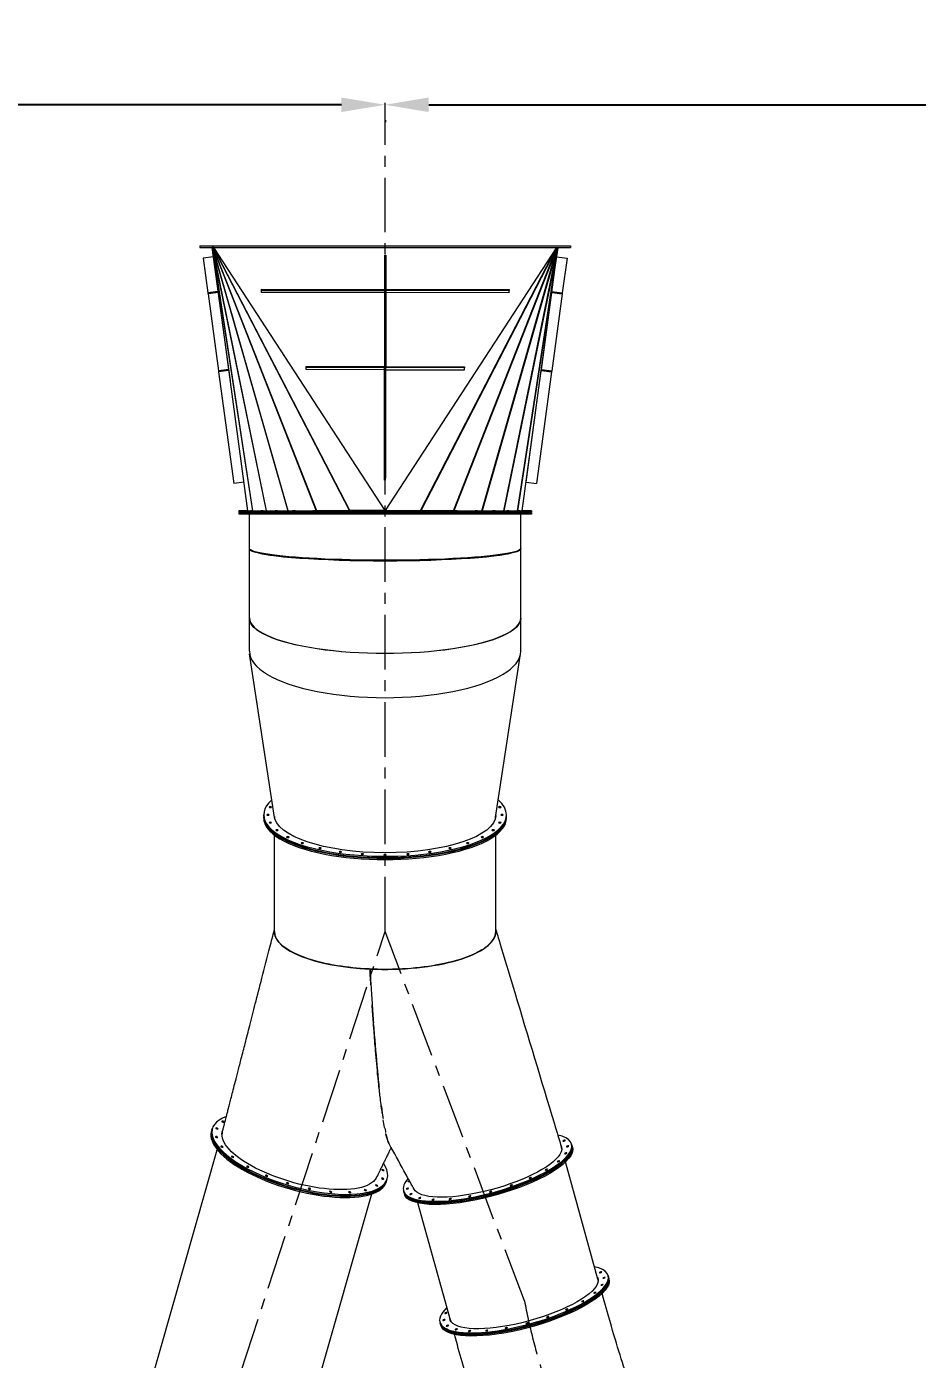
# Model space of a CAD drawing. Header units: inches. Extents: x -350577 to -266477, y -437959 to -377535.
# Drawn here: x -333946 to -328852, y -411483 to -403859 of the extents above; entities that cross this region are included whole.
import ezdxf

# ---------------------------------------------------------------- set-up
doc = ezdxf.new("R2010")
doc.units = ezdxf.units.IN
doc.header["$MEASUREMENT"] = 0
doc.linetypes.add('CENTER', pattern=[2, 1.25, -0.25, 0.25, -0.25])
doc.layers.add('CENTER       (itatec)', color=4, linetype='CENTER', lineweight=9)
doc.layers.add('ORGINAL (itatec)', color=3, linetype='Continuous', lineweight=9)
doc.styles.add('Geniso', font='geniso.shx', dxfattribs={"oblique": 15})
doc.dimstyles.new('scale 1b100', dxfattribs={"dimscale": 100, "dimtxt": 3, "dimasz": 2.5, "dimexe": 1, "dimexo": 1, "dimgap": 1, "dimtad": 1, "dimdec": 0, "dimzin": 0, "dimdsep": 46, "dimtxsty": 'Geniso', "dimcen": 0, "dimclrd": 1, "dimclre": 1, "dimclrt": 7, "dimadec": 0, "dimazin": 0, "dimtfac": 1, "dimtdec": 0, "dimtmove": 0, "dimatfit": 3, "dimfxl": 0.75, "dimtolj": 1, "dimtzin": 0, "dimarcsym": 0})

# ---------------------------------------------------------------- blocks, each defined once
blk = doc.blocks.new('*D32')
at = {"layer": 'Defpoints', "color": 0, "transparency": 16777216}
for p in [(-331896.3, -404294), (-322053.8, -404305.8), (-322053.8, -411835.7)]:
    blk.add_point(p, dxfattribs=at)
at = {"layer": 'ORGINAL (itatec)', "color": 1, "lineweight": -2, "transparency": 16777216}
for p, q in [((-322053.8, -411735.7), (-322053.8, -404205.8)), ((-331646.3, -404305.8), (-322303.8, -404305.8)), ((-331896.3, -404394), (-331896.3, -404405.8))]:
    blk.add_line(p, q, dxfattribs=at)
at = {"layer": 'ORGINAL (itatec)', "color": 1, "transparency": 16777216}
for points in [[(-331646.3, -404264.2), (-331646.3, -404347.5), (-331896.3, -404305.8)], [(-322303.8, -404264.2), (-322303.8, -404347.5), (-322053.8, -404305.8)]]:
    blk.add_solid(points, dxfattribs=at)
at = {"layer": 'ORGINAL (itatec)', "color": 7, "transparency": 16777216, "insert": (-326975, -404055.7), "char_height": 300, "attachment_point": 5, "style": 'Geniso'}
blk.add_mtext('\\A1;9842', dxfattribs=at)
blk = doc.blocks.new('*D33')
at = {"layer": 'Defpoints', "color": 0, "transparency": 16777216}
for p in [(-331896.3, -404294), (-345505.2, -404305.8), (-345505.2, -416275.9)]:
    blk.add_point(p, dxfattribs=at)
at = {"layer": 'ORGINAL (itatec)', "color": 1, "lineweight": -2, "transparency": 16777216}
for p, q in [((-345505.2, -416175.9), (-345505.2, -404205.8)), ((-332146.3, -404305.8), (-345255.2, -404305.8)), ((-331896.3, -404394), (-331896.3, -404405.8))]:
    blk.add_line(p, q, dxfattribs=at)
at = {"layer": 'ORGINAL (itatec)', "color": 1, "transparency": 16777216}
for points in [[(-345255.2, -404264.2), (-345255.2, -404347.5), (-345505.2, -404305.8)], [(-332146.3, -404264.2), (-332146.3, -404347.5), (-331896.3, -404305.8)]]:
    blk.add_solid(points, dxfattribs=at)
at = {"layer": 'ORGINAL (itatec)', "color": 7, "transparency": 16777216, "insert": (-338700.7, -404055.8), "char_height": 300, "attachment_point": 5, "style": 'Geniso'}
blk.add_mtext('\\A1;13609', dxfattribs=at)

msp = doc.modelspace()

# ---------------------------------------------------------------- linework, layer by layer
at = {"layer": 'CENTER       (itatec)', "ltscale": 250}
for points in [[(-322053.8, -413045.7), (-323898.2, -414879.7, -0.283227), (-324591.6, -415042.5), (-329801, -413301.1, -0.165199), (-330412.7, -412876.2), (-330834.8, -411971.3, -0.063159), (-331098.8, -411148.3), (-331896.3, -409035.5), (-331896.3, -404294)], [(-333501.9, -412742.7, 0.228735), (-332875.2, -412025.3), (-331896.3, -409035.5)]]:
    msp.add_lwpolyline(points, format="xyb", dxfattribs=at)
at = {"layer": 'ORGINAL (itatec)'}
for p, q in [((-332956.3, -405112.1), (-332956.3, -405122.1)), ((-332956.3, -405112.1), (-330836.3, -405112.1)), ((-332956.3, -405122.1), (-330836.3, -405122.1)), ((-332879.2, -405122.5), (-332884.2, -405123.2)), ((-332879.2, -405122.5), (-332884.2, -405123.2)), ((-332884.2, -405123.2), (-332884.2, -405123.2)), ((-332781, -405884.3), (-332884.2, -405123.2)), ((-332879.2, -405122.6), (-332884.1, -405123.5)), ((-332884.1, -405123.5), (-332653.8, -406628.2)), ((-332680.3, -406628.1), (-332884.1, -405123.5)), ((-332881.1, -405123.2), (-332883.5, -405123.8)), ((-332883.5, -405123.8), (-332575.8, -406628.3)), ((-332653.3, -406628.2), (-332883.5, -405123.8)), ((-332881, -405123.3), (-332882.5, -405123.7)), ((-332882.5, -405123.7), (-332451.6, -406628.4)), ((-332574.8, -406628.3), (-332882.5, -405123.7)), ((-332879.2, -405122.7), (-332881.1, -405123.2)), ((-332881.1, -405123.2), (-332289.4, -406628.4)), ((-332450, -406628.4), (-332881.1, -405123.2)), ((-332876.8, -405122.1), (-332879.3, -405122.3)), ((-332879.3, -405122.3), (-332100.2, -406628.3)), ((-332287.3, -406628.3), (-332879.3, -405122.3)), ((-332098.1, -406627.2), (-332876.8, -405122.1)), ((-332876.7, -405122.1), (-331897.3, -406627.2)), ((-332876.3, -405122.6), (-332876.3, -405122.1)), ((-332876.3, -405122.1), (-332876.3, -405122.1)), ((-332876.3, -405123.3), (-332876.3, -405123.2)), ((-331896.3, -406626.5), (-332876.2, -405122.1)), ((-330916.3, -405122.1), (-331896.3, -406626.5)), ((-330915.8, -405122.1), (-331895.2, -406627.2)), ((-331694.4, -406627.2), (-330915.7, -405122.1)), ((-330913.2, -405122.3), (-331692.4, -406628.3)), ((-331505.2, -406628.3), (-330913.2, -405122.3)), ((-330911.4, -405123.2), (-331503.1, -406628.4)), ((-331342.5, -406628.4), (-330911.4, -405123.2)), ((-330910, -405123.7), (-331340.9, -406628.4)), ((-331217.7, -406628.3), (-330910, -405123.7)), ((-330909, -405123.8), (-331216.7, -406628.3)), ((-331139.2, -406628.2), (-330909, -405123.8)), ((-330908.4, -405123.5), (-331138.7, -406628.2)), ((-331112.3, -406628.1), (-330908.4, -405123.5)), ((-331011.5, -405884.2), (-330908.3, -405123.2)), ((-330916.3, -405122.6), (-330916.3, -405122.1)), ((-330916.3, -405123.3), (-330916.3, -405123.2)), ((-330915.7, -405122.1), (-330913.2, -405122.3)), ((-330913.4, -405122.7), (-330911.4, -405123.2)), ((-330913.3, -405122.5), (-330908.3, -405123.2)), ((-330913.3, -405122.5), (-330908.3, -405123.2)), ((-330913.3, -405122.6), (-330908.4, -405123.5)), ((-330911.5, -405123.3), (-330910, -405123.7)), ((-330911.4, -405123.2), (-330909, -405123.8)), ((-330908.3, -405123.2), (-330908.3, -405123.2)), ((-330836.3, -405112.1), (-330836.3, -405122.1)), ((-332877.1, -405175.6), (-332936.5, -405183.7)), ((-332936.5, -405183.7), (-332909.7, -405381.7)), ((-331899, -406441), (-331897.5, -405166.3)), ((-331897.5, -405166.3), (-331891.5, -405166.3)), ((-331891.5, -405166.3), (-331893, -406441)), ((-331891.7, -405362.4), (-331891.5, -405178)), ((-331891.5, -405178), (-331891.5, -405166.3)), ((-330942.1, -405373.6), (-330915.3, -405175.6)), ((-330915.3, -405175.6), (-330855.8, -405183.7)), ((-330855.8, -405183.7), (-330882.6, -405381.7)), ((-332603.7, -405367.4), (-332603.7, -405361.5)), ((-332603.7, -405361.5), (-331897.7, -405362.4)), ((-331897.7, -405362.4), (-331897.7, -405368.3)), ((-331891.7, -405368.3), (-331891.7, -405362.4)), ((-331891.7, -405362.4), (-331185.7, -405363.2)), ((-331185.7, -405363.2), (-331185.7, -405369.1)), ((-331185.7, -405375), (-331185.7, -405363.2)), ((-332850.2, -405373.6), (-332909.7, -405381.7)), ((-332909.7, -405381.7), (-332908.9, -405387.6)), ((-332849.4, -405379.6), (-332908.9, -405387.6)), ((-332849.4, -405379.8), (-332908.9, -405387.8)), ((-332908.9, -405387.6), (-332908.9, -405387.8)), ((-332908.9, -405387.8), (-332849.2, -405827.7)), ((-332603.7, -405379.2), (-332603.7, -405367.4)), ((-331897.7, -405368.3), (-332603.7, -405367.4)), ((-331897.8, -405380), (-332603.7, -405379.2)), ((-331892.3, -405803.6), (-331891.7, -405380)), ((-331891.7, -405380), (-331891.7, -405368.3)), ((-331185.7, -405369.1), (-331891.7, -405368.3)), ((-331185.7, -405380.8), (-331891.7, -405380)), ((-331185.7, -405380.8), (-331185.7, -405369.1)), ((-331185.7, -405380.8), (-331185.7, -405375)), ((-331002.6, -405819.6), (-330942.9, -405379.8)), ((-330883.5, -405387.8), (-330943.1, -405827.7)), ((-330942.1, -405373.6), (-330942.9, -405379.6)), ((-330942.9, -405379.6), (-330883.5, -405387.6)), ((-330942.9, -405379.6), (-330942.9, -405379.8)), ((-330942.9, -405379.8), (-330883.5, -405387.8)), ((-330942.1, -405373.6), (-330882.6, -405381.7)), ((-330882.6, -405381.7), (-330883.5, -405387.6)), ((-330883.5, -405387.6), (-330883.5, -405387.8)), ((-332789.8, -405819.6), (-332849.2, -405827.7)), ((-332348.3, -405803.1), (-331898.3, -405803.6)), ((-332348.3, -405809), (-332348.3, -405803.1)), ((-331898.3, -405809.5), (-332348.3, -405809)), ((-332348.3, -405820.8), (-332348.3, -405809)), ((-331898.3, -405821.3), (-332348.3, -405820.8)), ((-331898.3, -405803.6), (-331898.3, -405809.5)), ((-331893, -406452.8), (-331892.3, -405821.3)), ((-331892.3, -405809.5), (-331892.3, -405803.6)), ((-331892.3, -405803.6), (-331442.3, -405804.1)), ((-331442.3, -405810), (-331892.3, -405809.5)), ((-331892.3, -405821.3), (-331892.3, -405809.5)), ((-331892.3, -405821.3), (-331442.3, -405821.8)), ((-331442.3, -405815.9), (-331442.3, -405804.1)), ((-331442.3, -405804.1), (-331442.3, -405810)), ((-331442.3, -405821.8), (-331442.3, -405810)), ((-331442.3, -405821.8), (-331442.3, -405815.9)), ((-331003.4, -405825.6), (-331002.6, -405819.6)), ((-331002.6, -405819.6), (-330943.1, -405827.7)), ((-332849.2, -405827.7), (-332848.4, -405833.6)), ((-332789, -405825.6), (-332848.4, -405833.6)), ((-332789, -405825.7), (-332848.4, -405833.7)), ((-332848.4, -405833.6), (-332848.4, -405833.7)), ((-332848.4, -405833.7), (-332761.9, -406471.9)), ((-331089.9, -406463.8), (-331003.4, -405825.7)), ((-330943.9, -405833.7), (-331030.4, -406471.9)), ((-331003.4, -405825.6), (-330943.9, -405833.6)), ((-331003.4, -405825.7), (-331003.4, -405825.6)), ((-331003.4, -405825.7), (-330943.9, -405833.7)), ((-330943.1, -405827.7), (-330943.9, -405833.6)), ((-330943.9, -405833.6), (-330943.9, -405833.7)), ((-332702.5, -406463.9), (-332761.9, -406471.9)), ((-332702.5, -406463.9), (-332761.9, -406471.9)), ((-332761.9, -406471.9), (-332761.9, -406471.9)), ((-331893, -406441), (-331899, -406441)), ((-331899, -406452.8), (-331899, -406441)), ((-331899, -406452.8), (-331893, -406452.8)), ((-331893, -406452.8), (-331893, -406441)), ((-331089.9, -406463.8), (-331030.4, -406471.9)), ((-331089.9, -406463.8), (-331089.9, -406463.8)), ((-331089.9, -406463.8), (-331030.4, -406471.9)), ((-331030.4, -406471.9), (-331030.4, -406471.9)), ((-332733.3, -406628.1), (-332733.3, -406636.1)), ((-332733.3, -406640.1), (-332733.3, -406648.1)), ((-332672.3, -406843.5), (-332672.3, -406648.3)), ((-332100.2, -406628.3), (-332287.3, -406628.3)), ((-332285.3, -406628.3), (-332285.8, -406628.4)), ((-332097.1, -406628.1), (-332100.2, -406628.3)), ((-332097.1, -406628.1), (-332098.1, -406627.2)), ((-331897.3, -406627.2), (-332098.1, -406627.2)), ((-331896.3, -406628.1), (-332097.1, -406628.1)), ((-331901.1, -406620.7), (-331896.3, -406628.1)), ((-331896.3, -406628.1), (-331900.9, -406621)), ((-331896.3, -406628.1), (-331897.3, -406627.2)), ((-331896.3, -406628.1), (-331896.3, -406626.5)), ((-331896.3, -406628.1), (-331895.2, -406627.2)), ((-331896.3, -406628.1), (-331695.4, -406628.1)), ((-331896.3, -406628.1), (-331896.3, -406628.1)), ((-331895.2, -406627.2), (-331694.4, -406627.2)), ((-331695.4, -406628.1), (-331694.4, -406627.2)), ((-331695.4, -406628.1), (-331692.4, -406628.3)), ((-331692.4, -406628.3), (-331505.2, -406628.3)), ((-331507.2, -406628.3), (-331506.7, -406628.4)), ((-331120.3, -406843.5), (-331120.3, -406648.3)), ((-331059.3, -406628.1), (-331059.3, -406636.1)), ((-331059.3, -406640.1), (-331059.3, -406648.1)), ((-332672.3, -407241.7), (-332672.3, -406846.7)), ((-331120.3, -407241.7), (-331120.3, -406846.7)), ((-332672.3, -407432), (-332672.3, -407243.6)), ((-331120.3, -407432), (-331120.3, -407243.6)), ((-332528.4, -408383), (-332671.1, -407446.6)), ((-331264.1, -408383), (-331121.4, -407446.6)), ((-332590.3, -408375.5), (-332590.3, -408368)), ((-332590.3, -408386.8), (-332590.3, -408379.3)), ((-331202.3, -408375.5), (-331202.3, -408368)), ((-331202.3, -408386.8), (-331202.3, -408379.3)), ((-332529.3, -409035.5), (-332529.3, -408484.1)), ((-331263.3, -409035.5), (-331263.3, -408484.1)), ((-332886.5, -410169.9), (-332884.4, -410162.8)), ((-332889.5, -410180.7), (-332887.5, -410173.5)), ((-333313.1, -411885.3), (-332855.6, -410284)), ((-330829.4, -410251.6), (-330827.4, -410259)), ((-330826.4, -410262.7), (-330824.3, -410270)), ((-330678.7, -411024), (-330864.4, -410353.8)), ((-331888.6, -410466.6), (-331886.6, -410459.5)), ((-331885.5, -410455.9), (-331883.5, -410448.7)), ((-332429.2, -412136.7), (-331972, -410536.4)), ((-331791.2, -410518.1), (-331789.2, -410525.5)), ((-331788.1, -410529.1), (-331786.1, -410536.5)), ((-331522.9, -411257.9), (-331708.6, -410587.7)), ((-330620.9, -411004), (-330618.9, -411011.4)), ((-330617.9, -411015.1), (-330615.8, -411022.5)), ((-331582.7, -411270.5), (-331580.7, -411277.9)), ((-331579.6, -411281.6), (-331577.6, -411289))]:
    msp.add_line(p, q, dxfattribs=at)
for centre, major_axis, ratio, start_param, end_param in [((-331896.3, -406628.1), (-837, 0), 0.000497, -0.357708, 3.141593), ((-331896.3, -406640.1), (-837, 0), 0.000497, -3.14159265314804, 3.141592654031546), ((-331896.3, -406628.1), (-837.1, 0), 0.000497, -1.570478, -1.570473), ((-331896.3, -406628.1), (837, 0), 0.000497, 0, 0.357709), ((-331896.3, -406846.7), (768, 0), 0.087986, -2.94525, -0.196343), ((-331896.3, -407241.7), (776, 0), 0.26029, -3.141593, 0), ((-331896.3, -407432), (-776, 0), 0.342487, 0, 3.141593), ((-331896.3, -408368), (-694, 0), 0.34202, -0.368323, 3.141593), ((-331896.3, -408368), (694, 0), 0.34202, 0, 0.368323), ((-331896.3, -408379.3), (-694, 0), 0.34202, -0.007918, 3.141593), ((-331896.3, -408375.5), (-694, 0), 0.34202, 0, 3.141593), ((-331896.3, -408386.8), (-694, 0), 0.34202, 0, 3.141593), ((-331896.3, -408382.4), (-633, 0), 0.34202, -0.019653, -0.009698), ((-331896.3, -408371.7), (-633, 0), 0.34202, 0.052071, 0.082477), ((-331896.3, -408371.7), (633, 0), 0.34202, -0.082477, -0.052071), ((-331896.3, -408382.4), (633, 0), 0.34202, 0.0097, 0.019655), ((-331896.3, -408379.3), (694, 0), 0.34202, 0, 0.007918), ((-331896.3, -409035.5), (-633, 0), 0.34202, 0, 1.433949), ((-331896.3, -409035.5), (633, 0), 0.34202, -1.707643, 0), ((-332384, -410305.8), (-500.5, 143), 0.368216, -0.478773, 3.561885), ((-332386, -410312.9), (-500.5, 143), 0.368216, 0, 3.141593), ((-332389.1, -410323.6), (-500.5, 143), 0.368216, 0, 3.141593), ((-332387, -410316.5), (-500.5, 143), 0.368216, -0.009702, 3.151295), ((-332385, -410309.3), (-442, 125.6), 0.371662, 0.009341, 0.071168), ((-332388, -410320.1), (-442, 125.6), 0.371662, -0.033329, -0.022034), ((-331310.3, -410384.8), (480.9, 133.2), 0.293044, -0.303999, 0.506618), ((-331310.3, -410384.8), (-480.9, -133.2), 0.293044, -0.426724, 2.837594), ((-331307.3, -410395.9), (-480.9, -133.2), 0.293044, -0.013077, 2.837594), ((-331308.3, -410392.2), (423.1, 117.2), 0.293044, 0.029732, 0.071145), ((-331309.3, -410388.5), (422.1, 117), 0.293044, -0.061854, 0.00663), ((-331305.2, -410403.3), (423.1, 117.2), 0.293044, 0.074389, 0.078673), ((-331306.2, -410399.6), (422.1, 117), 0.293044, 0.040529, 0.044849), ((-331307.3, -410395.9), (480.9, 133.2), 0.293044, -0.303999, 0.013077), ((-332385, -410309.3), (442, -125.6), 0.371662, -0.101151, -0.067421), ((-332388, -410320.1), (442, -125.6), 0.371662, 0.015966, 0.026002), ((-331305.2, -410403.3), (-423.1, -117.2), 0.293044, -0.075854, -0.074389), ((-331306.2, -410399.6), (-422.1, -117), 0.293044, -0.041945, -0.040324), ((-331101.8, -411137.3), (480.9, 133.2), 0.293044, -0.303999, 0.499639), ((-331101.8, -411137.3), (-480.9, -133.2), 0.293044, -0.499639, 2.837594), ((-331098.8, -411148.3), (-480.9, -133.2), 0.293044, -0.013077, 2.837594), ((-331099.8, -411144.7), (423.1, 117.2), 0.293044, 0.029732, 0.06751), ((-331100.8, -411141), (422.1, 117), 0.293044, -0.061854, 0), ((-331096.7, -411155.7), (423.1, 117.2), 0.293044, 0.074389, 0.078672), ((-331097.7, -411152), (422.1, 117), 0.293044, 0.040425, 0.044709), ((-331098.8, -411148.3), (480.9, 133.2), 0.293044, -0.303999, 0.013077), ((-331099.8, -411144.7), (-423.1, -117.2), 0.293044, -0.06751, -0.029732), ((-331100.8, -411141), (-422.1, -117), 0.293044, 0, 0.061854), ((-331096.7, -411155.7), (-423.1, -117.2), 0.293044, -0.078672, -0.074389), ((-331097.7, -411152), (-422.1, -117), 0.293044, -0.044709, -0.040425)]:
    msp.add_ellipse(centre, major_axis=major_axis, ratio=ratio, start_param=start_param, end_param=end_param, dxfattribs=at)
at = {"layer": 'ORGINAL (itatec)', "extrusion": (0, 0, -1)}
for centre, major_axis, ratio, start_param, end_param in [((-331896.3, -406636.1), (837, 0), 0.000497, 0, 3.141593), ((-331896.3, -406648.1), (837, 0), 0.000497, 0, 3.141593), ((-332708.3, -406628.1), (-7, 0), 0.000497, -3.141592653552146, 3.14159265362744), ((-332708.3, -406640.1), (-7, 0), 0.000497, -3.141592653552146, 3.14159265362744), ((-332695.9, -406628), (-7, 0), 0.000497, -3.141592653552146, 3.14159265362744), ((-332695.9, -406628.2), (-7, 0), 0.000497, -3.141592653552146, 3.14159265362744), ((-332695.9, -406640), (-7, 0), 0.000497, -3.141592653552146, 3.14159265362744), ((-332695.9, -406640.2), (-7, 0), 0.000497, -3.141592653552146, 3.14159265362744), ((-331896.3, -406640.1), (-777, 0), 0.000497, -3.141592653582741, 3.141592653596845), ((-332659.3, -406628.2), (-7, 0), 0.000497, -3.141592653552146, 3.14159265362744), ((-332659.3, -406640), (-7, 0), 0.000497, -3.141592653552146, 3.14159265362744), ((-332659.3, -406640.2), (-7, 0), 0.000497, -3.141592653552146, 3.14159265362744), ((-332599.5, -406628.3), (-7, 0), 0.000497, -3.141592653552146, 3.14159265362744), ((-332599.5, -406639.9), (-7, 0), 0.000497, -3.141592653552146, 3.14159265362744), ((-332599.5, -406640.3), (-7, 0), 0.000497, -3.141592653552146, 3.14159265362744), ((-332518.3, -406628.4), (-7, 0), 0.000497, -3.141592653552146, 3.14159265362744), ((-332518.3, -406639.8), (-7, 0), 0.000497, -3.141592653552146, 3.14159265362744), ((-332518.3, -406640.4), (-7, 0), 0.000497, -3.141592653552146, 3.14159265362744), ((-332418.2, -406628.4), (-7, 0), 0.000497, -3.141592653552146, 3.14159265362744), ((-332418.2, -406639.8), (-7, 0), 0.000497, -3.141592653552146, 3.14159265362744), ((-332418.2, -406640.4), (-7, 0), 0.000497, -3.141592653552146, 3.14159265362744), ((-332302.3, -406628.5), (-7, 0), 0.000497, -3.141592653552146, 3.14159265362744), ((-332302.3, -406639.8), (-7, 0), 0.000497, -3.141592653552146, 3.14159265362744), ((-332302.3, -406640.5), (-7, 0), 0.000497, -3.141592653552146, 3.14159265362744), ((-331896.3, -406628.1), (-777, 0), 0.000497, -2.095888, -1.045704), ((-332174, -406628.5), (-7, 0), 0.000497, -3.141592653552146, 3.14159265362744), ((-332174, -406639.7), (-7, 0), 0.000497, -3.141592653552146, 3.14159265362744), ((-332174, -406640.5), (-7, 0), 0.000497, -3.141592653552146, 3.14159265362744), ((-332037.3, -406628.5), (-7, 0), 0.000497, -3.141592653552146, 3.14159265362744), ((-332037.3, -406639.7), (-7, 0), 0.000497, -3.141592653552146, 3.14159265362744), ((-332037.3, -406640.5), (-7, 0), 0.000497, -3.141592653552146, 3.14159265362744), ((-331896.3, -406628.5), (-7, 0), 0.000497, -3.141592653552146, 3.14159265362744), ((-331896.3, -406639.7), (-7, 0), 0.000497, -3.141592653552146, 3.14159265362744), ((-331896.3, -406640.5), (-7, 0), 0.000497, -3.141592653552146, 3.14159265362744), ((-331896.3, -406627.7), (-7, 0), 0.000497, -1.534244, -1.53359), ((-331896.3, -406627.7), (7, 0), 0.000497, -1.60865, -1.607996), ((-331896.3, -406628.1), (779, 0), 0.000497, -1.57112, -1.571114), ((-331755.3, -406628.5), (-7, 0), 0.000497, -3.141592653552146, 3.14159265362744), ((-331755.3, -406639.7), (-7, 0), 0.000497, -3.141592653552146, 3.14159265362744), ((-331755.3, -406640.5), (-7, 0), 0.000497, -3.141592653552146, 3.14159265362744), ((-331618.5, -406628.5), (-7, 0), 0.000497, -3.141592653552146, 3.14159265362744), ((-331618.5, -406639.7), (-7, 0), 0.000497, -3.141592653552146, 3.14159265362744), ((-331618.5, -406640.5), (-7, 0), 0.000497, -3.141592653552146, 3.14159265362744), ((-331490.3, -406628.5), (-7, 0), 0.000497, -3.141592653552146, 3.14159265362744), ((-331490.3, -406639.8), (-7, 0), 0.000497, -3.141592653552146, 3.14159265362744), ((-331490.3, -406640.5), (-7, 0), 0.000497, -3.141592653552146, 3.14159265362744), ((-331374.3, -406628.4), (-7, 0), 0.000497, -3.141592653552146, 3.14159265362744), ((-331374.3, -406639.8), (-7, 0), 0.000497, -3.141592653552146, 3.14159265362744), ((-331374.3, -406640.4), (-7, 0), 0.000497, -3.141592653552146, 3.14159265362744), ((-331274.2, -406628.4), (-7, 0), 0.000497, -3.141592653552146, 3.14159265362744), ((-331274.2, -406639.8), (-7, 0), 0.000497, -3.141592653552146, 3.14159265362744), ((-331274.2, -406640.4), (-7, 0), 0.000497, -3.141592653552146, 3.14159265362744), ((-331193, -406628.3), (-7, 0), 0.000497, -3.141592653552146, 3.14159265362744), ((-331193, -406639.9), (-7, 0), 0.000497, -3.141592653552146, 3.14159265362744), ((-331193, -406640.3), (-7, 0), 0.000497, -3.141592653552146, 3.14159265362744), ((-331133.2, -406628.2), (-7, 0), 0.000497, -3.141592653552146, 3.14159265362744), ((-331133.2, -406640), (-7, 0), 0.000497, -3.141592653552146, 3.14159265362744), ((-331133.2, -406640.2), (-7, 0), 0.000497, -3.141592653552146, 3.14159265362744), ((-331096.6, -406628), (-7, 0), 0.000497, -3.141592653552146, 3.14159265362744), ((-331096.6, -406628.2), (-7, 0), 0.000497, -3.141592653552146, 3.14159265362744), ((-331096.6, -406640), (-7, 0), 0.000497, -3.141592653552146, 3.14159265362744), ((-331096.6, -406640.2), (-7, 0), 0.000497, -3.141592653552146, 3.14159265362744), ((-331084.3, -406628.1), (-7, 0), 0.000497, -3.141592653552146, 3.14159265362744), ((-331084.3, -406640.1), (-7, 0), 0.000497, -3.141592653552146, 3.14159265362744), ((-331896.3, -406846.7), (-776, 0), 0.087986, -3.164641, 0.023048), ((-331896.3, -406843.5), (-776, 0), 0.087489, -3.141593, 0), ((-331896.3, -407243.6), (-776, 0), 0.26029, -3.146374, 0.004782), ((-331896.3, -407432), (-776, 0), 0.34202, -0.000253, 0), ((-332552.4, -408323.3), (-7, 0), 0.34202, -3.141592653587944, 3.141592653591642), ((-331240.1, -408323.3), (-7, 0), 0.34202, -3.141592653587944, 3.141592653591642), ((-332565.3, -408368), (-7, 0), 0.34202, -3.141592653587944, 3.141592653591642), ((-332552.4, -408412.6), (-7, 0), 0.34202, -3.141592653587944, 3.141592653591642), ((-331896.3, -408368), (634, 0), 0.34202, 0.015325, 3.126268), ((-331896.3, -408375.5), (-634, 0), 0.34202, 0.017335, 0.018363), ((-331896.3, -408379.3), (-634, 0), 0.34202, 0.026004, 0.030192), ((-331896.3, -408386.8), (-634, 0), 0.34202, 0.043349, 0.049817), ((-331896.3, -408386.8), (634, 0), 0.34202, -0.049817, -0.043349), ((-331896.3, -408379.3), (634, 0), 0.34202, -0.030192, -0.026004), ((-331896.3, -408375.5), (634, 0), 0.34202, -0.018363, -0.017335), ((-331240.1, -408412.6), (-7, 0), 0.34202, -3.141592653587944, 3.141592653591642), ((-331227.3, -408368), (-7, 0), 0.34202, -3.141592653587944, 3.141592653591642), ((-332514.3, -408455.5), (-7, 0), 0.34202, -3.141592653587944, 3.141592653591642), ((-332452.5, -408495.1), (-7, 0), 0.34202, -3.141592653587944, 3.141592653591642), ((-331340, -408495.1), (-7, 0), 0.34202, -3.141592653587944, 3.141592653591642), ((-331278.2, -408455.5), (-7, 0), 0.34202, -3.141592653587944, 3.141592653591642), ((-332369.3, -408529.8), (-7, 0), 0.34202, -3.141592653587944, 3.141592653591642), ((-332267.9, -408558.2), (-7, 0), 0.34202, -3.141592653587944, 3.141592653591642), ((-331524.6, -408558.2), (-7, 0), 0.34202, -3.141592653587944, 3.141592653591642), ((-331423.2, -408529.8), (-7, 0), 0.34202, -3.141592653587944, 3.141592653591642), ((-332152.3, -408579.4), (-7, 0), 0.34202, -3.141592653587944, 3.141592653591642), ((-332026.8, -408592.4), (-7, 0), 0.34202, -3.141592653587944, 3.141592653591642), ((-331896.3, -408596.8), (-7, 0), 0.34202, -3.141592653587944, 3.141592653591642), ((-331765.7, -408592.4), (-7, 0), 0.34202, -3.141592653587944, 3.141592653591642), ((-331640.2, -408579.4), (-7, 0), 0.34202, -3.141592653587944, 3.141592653591642), ((-331896.3, -409035.5), (-633, 0), 0.34202, -0.119823, 0), ((-331896.3, -409035.5), (-633, 0), 0.34202, -0.394211, -0.120313), ((-331896.3, -409035.5), (633, 0), 0.34202, 0.062028, 0.362448), ((-331896.3, -409035.5), (633, 0), 0.34202, 0.023853, 0.060946), ((-331896.3, -409035.5), (633, 0), 0.34202, 0, 0.022936), ((-331896.3, -409035.5), (-633, 0), 0.34202, -0.941531, -0.395054), ((-331896.3, -409035.5), (-633, 0), 0.34202, -2.606908, -2.327944), ((-331896.3, -409035.5), (-633, 0), 0.34202, -2.666432, -2.607303), ((-331896.3, -409035.5), (-633, 0), 0.34202, -2.714277, -2.671436), ((-331896.3, -409035.5), (633, 0), 0.34202, 0.36257, 0.422675), ((-331896.3, -409035.5), (-633, 0), 0.34202, -0.998994, -0.943727), ((-331896.3, -409035.5), (-633, 0), 0.34202, -1.089683, -0.999142), ((-331896.3, -409035.5), (-633, 0), 0.34202, -1.383752, -1.090463), ((-331896.3, -409035.5), (-633, 0), 0.34202, -1.460236, -1.384425), ((-331896.3, -409035.5), (-633, 0), 0.34202, -1.619867, -1.461553), ((-331896.3, -409035.5), (-633, 0), 0.34202, -1.76342, -1.619984), ((-331896.3, -409035.5), (-633, 0), 0.34202, -2.100245, -1.764444), ((-331896.3, -409035.5), (-633, 0), 0.34202, -2.164397, -2.101536), ((-331896.3, -409035.5), (-633, 0), 0.34202, -2.212406, -2.166276), ((-331896.3, -409035.5), (-633, 0), 0.34202, -2.267119, -2.219406), ((-331896.3, -409035.5), (-633, 0), 0.34202, -2.327499, -2.272682), ((-332857.9, -410162.5), (-6.73, 1.92), 0.368216, -3.885286731282052, 2.397898575897535), ((-332823.6, -410123.4), (-6.73, 1.92), 0.368216, -3.885286731282052, 2.397898575897535), ((-332859.8, -410211.2), (-6.73, 1.92), 0.368216, -3.885286731282052, 2.397898575897535), ((-332384, -410305.8), (442.8, -126.5), 0.368216, 0.024192, 3.194029), ((-332389.1, -410323.6), (-442.8, 126.5), 0.368216, 0.054859, 0.068062), ((-332387, -410316.5), (-442.8, 126.5), 0.368216, 0.032905, 0.062042), ((-332386, -410312.9), (-442.8, 126.5), 0.368216, 0.021934, 0.058989), ((-330872.6, -410232.2), (-6.75, -1.87), 0.293044, -2.837594, 3.445591), ((-332829.4, -410266.5), (-6.73, 1.92), 0.368216, -3.885286731282052, 2.397898575897535), ((-332768.5, -410324.4), (-6.73, 1.92), 0.368216, -3.885286731282052, 2.397898575897535), ((-331308.3, -410392.2), (480.9, 133.2), 0.293044, 0.303999, 3.141593), ((-331305.2, -410403.3), (480.9, 133.2), 0.293044, 0.303999, 3.141593), ((-331310.3, -410384.8), (423.1, 117.2), 0.293044, 0.303999, 3.09365), ((-331310.3, -410384.8), (423.1, 117.2), 0.293044, -0.076984, 0.303999), ((-331307.3, -410395.9), (423.1, 117.2), 0.293044, -0.068018, -0.044607), ((-330863.4, -410304.1), (-6.75, -1.87), 0.293044, -2.837594, 3.445591), ((-330852.4, -410264), (-6.75, -1.87), 0.293044, -2.837594, 3.445591), ((-331308.3, -410392.2), (480.9, 133.2), 0.293044, 0, 0.303999), ((-331305.2, -410403.3), (480.9, 133.2), 0.293044, 0, 0.303999), ((-332681.5, -410381), (-6.73, 1.92), 0.368216, -3.885286731282052, 2.397898575897535), ((-331908.1, -410400.3), (-6.73, 1.92), 0.368216, -3.885286731282051, 2.397898575897535), ((-330973.9, -410397.8), (-6.75, -1.87), 0.293044, -2.837594, 3.445591), ((-330904.8, -410349.8), (-6.75, -1.87), 0.293044, -2.837594, 3.445591), ((-332574.2, -410432.5), (-6.73, 1.92), 0.368216, -3.885286731282051, 2.397898575897535), ((-332453.9, -410475.4), (-6.73, 1.92), 0.368216, -3.885286731282052, 2.397898575897535), ((-332389.1, -410323.6), (442.8, -126.5), 0.368216, -0.061467, -0.054859), ((-332387, -410316.5), (442.8, -126.5), 0.368216, -0.03617, -0.032905), ((-331910, -410449.1), (-6.73, 1.92), 0.368216, -3.885286731282051, 2.397898575897535), ((-331757.3, -410465.5), (-6.75, -1.87), 0.293044, -2.002556, 1.864291), ((-331065.9, -410444.9), (-6.75, -1.87), 0.293044, -2.837594, 3.445591), ((-332328.9, -410506.7), (-6.73, 1.92), 0.368216, -3.885286731282051, 2.397898575897535), ((-332207.6, -410524.3), (-6.73, 1.92), 0.368216, -3.885286731282051, 2.397898575897535), ((-332098.3, -410527), (-6.73, 1.92), 0.368216, -3.885286731282052, 2.397898575897535), ((-332008.5, -410514.7), (-6.73, 1.92), 0.368216, -3.885286731282052, 2.397898575897535), ((-331944.3, -410488.1), (-6.73, 1.92), 0.368216, -3.885286731282052, 2.397898575897535), ((-331768.3, -410505.7), (-6.75, -1.87), 0.293044, -2.837594, 3.445591), ((-331748.1, -410537.5), (-6.75, -1.87), 0.293044, -2.837594, 3.445591), ((-331411.7, -410550.5), (-6.75, -1.87), 0.293044, -2.837594, 3.445591), ((-331292.5, -410523.9), (-6.75, -1.87), 0.293044, -2.837594, 3.445591), ((-331174.6, -410487.9), (-6.75, -1.87), 0.293044, -2.837594, 3.445591), ((-331698, -410559), (-6.75, -1.87), 0.293044, -2.837594, 3.445591), ((-331621.6, -410568.6), (-6.75, -1.87), 0.293044, -2.837594, 3.445591), ((-331523.9, -410565.7), (-6.75, -1.87), 0.293044, -2.837594, 3.445591), ((-330664.1, -410984.6), (-6.75, -1.87), 0.293044, -2.837594, 3.445591), ((-331099.8, -411144.7), (480.9, 133.2), 0.293044, 0.303999, 3.141593), ((-331096.7, -411155.7), (480.9, 133.2), 0.293044, 0.303999, 3.141593), ((-331101.8, -411137.3), (423.1, 117.2), 0.293044, 0.303999, 3.209102), ((-331101.8, -411137.3), (423.1, 117.2), 0.293044, -0.06751, 0.303999), ((-331098.8, -411148.3), (423.1, 117.2), 0.293044, -0.06751, -0.044607), ((-330654.9, -411056.6), (-6.75, -1.87), 0.293044, -2.837594, 3.445591), ((-330643.9, -411016.5), (-6.75, -1.87), 0.293044, -2.837594, 3.445591), ((-331099.8, -411144.7), (480.9, 133.2), 0.293044, 0, 0.303999), ((-331096.7, -411155.7), (480.9, 133.2), 0.293044, 0, 0.303999), ((-330765.4, -411150.2), (-6.75, -1.87), 0.293044, -2.837594, 3.445591), ((-330696.3, -411102.2), (-6.75, -1.87), 0.293044, -2.837594, 3.445591), ((-331548.8, -411218), (-6.75, -1.87), 0.293044, -2.837594, 3.445591), ((-330966.1, -411240.4), (-6.75, -1.87), 0.293044, -2.837594, 3.445591), ((-330857.4, -411197.3), (-6.75, -1.87), 0.293044, -2.837594, 3.445591), ((-331559.8, -411258.1), (-6.75, -1.87), 0.293044, -2.837594, 3.445591), ((-331539.6, -411290), (-6.75, -1.87), 0.293044, -2.837594, 3.445591), ((-331098.8, -411148.3), (-423.1, -117.2), 0.293044, 0.044607, 0.06751), ((-331489.5, -411311.5), (-6.75, -1.87), 0.293044, -2.837594, 3.445591), ((-331203.2, -411302.9), (-6.75, -1.87), 0.293044, -2.837594, 3.445591), ((-331084, -411276.4), (-6.75, -1.87), 0.293044, -2.837594, 3.445591), ((-331413.1, -411321.1), (-6.75, -1.87), 0.293044, -2.837594, 3.445591), ((-331315.4, -411318.1), (-6.75, -1.87), 0.293044, -2.837594, 3.445591)]:
    msp.add_ellipse(centre, major_axis=major_axis, ratio=ratio, start_param=start_param, end_param=end_param, dxfattribs=at)
at = {"layer": 'ORGINAL (itatec)'}
for points, knots in [([(-332827.4, -410185.3), (-332827.3, -410185), (-332827.2, -410184.7), (-332827.1, -410184), (-332827, -410183.7), (-332826.8, -410182.9), (-332826.7, -410182.4), (-332826.4, -410181.5), (-332826.3, -410181), (-332826, -410179.8), (-332825.8, -410179.2), (-332825.5, -410177.8), (-332825.3, -410177.1), (-332824.9, -410175.5), (-332824.6, -410174.6), (-332824.1, -410172.6), (-332823.9, -410171.5), (-332823.3, -410169.2), (-332822.9, -410167.9), (-332822.2, -410165.1), (-332821.8, -410163.5), (-332820.9, -410160.1), (-332820.4, -410158.3), (-332819.4, -410154.2), (-332818.8, -410152), (-332817.6, -410147.1), (-332816.9, -410144.4), (-332815.4, -410138.5), (-332814.6, -410135.3), (-332812.7, -410128.3), (-332811.8, -410124.4), (-332809.6, -410116), (-332808.4, -410111.4), (-332805.8, -410101.2), (-332804.4, -410095.7), (-332801.2, -410083.5), (-332799.5, -410076.9), (-332795.8, -410062.3), (-332793.7, -410054.3), (-332789.2, -410036.8), (-332786.7, -410027.2), (-332781.3, -410006.2), (-332778.4, -409994.7), (-332771.9, -409969.5), (-332768.4, -409955.7), (-332760.6, -409925.4), (-332756.3, -409908.9), (-332747, -409872.6), (-332741.9, -409852.8), (-332730.7, -409809.1), (-332724.5, -409785.4), (-332711.1, -409733), (-332703.7, -409704.5), (-332687.6, -409641.7), (-332678.8, -409607.4), (-332659.4, -409532.1), (-332648.8, -409490.9), (-332625.6, -409400.5), (-332612.9, -409351.2), (-332585, -409242.7), (-332569.7, -409183.5), (-332546.1, -409091.5), (-332537.7, -409058.8), (-332529.3, -409026)], [0, 0, 0, 0, 1, 1, 2.2, 2.2, 3.64, 3.64, 5.368, 5.368, 7.4416, 7.4416, 9.92992, 9.92992, 12.915904, 12.915904, 16.499085, 16.499085, 20.798902, 20.798902, 25.958682, 25.958682, 32.150419, 32.150419, 39.580502, 39.580502, 48.496603, 48.496603, 59.195923, 59.195923, 72.035108, 72.035108, 87.442129, 87.442129, 105.930555, 105.930555, 128.116666, 128.116666, 154.74, 154.74, 186.688, 186.688, 225.0256, 225.0256, 271.030719, 271.030719, 326.236863, 326.236863, 392.484236, 392.484236, 471.981083, 471.981083, 567.3773, 567.3773, 681.85276, 681.85276, 819.223312, 819.223312, 984.067974, 984.067974, 1181.881569, 1181.881569, 1291.336546, 1291.336546, 1291.336546, 1291.336546]), ([(-331263.3, -409024.4), (-331260.6, -409033.1), (-331258, -409041.7), (-331247, -409078.2), (-331238.6, -409106.1), (-331205.1, -409217.3), (-331179.9, -409300.8), (-331079.2, -409634.7), (-331003.7, -409885.1), (-330914.6, -410180.6), (-330901, -410225.7), (-330887.4, -410270.8)], [11.942913, 11.942913, 11.942913, 11.942913, 40, 40, 130, 130, 400, 400, 1210.000002, 1210.000002, 1355.895061, 1355.895061, 1355.895061, 1355.895061]), ([(-331977.3, -409340.9), (-331977.6, -409335.4), (-331978, -409329.8), (-331978.3, -409324.2), (-331979.1, -409311.2), (-331979.8, -409298.1), (-331980.6, -409285), (-331981, -409278.4), (-331981.4, -409271.8), (-331981.7, -409265.3), (-331981.8, -409263.6), (-331981.9, -409262), (-331982, -409260.3), (-331982.1, -409259.7), (-331982.1, -409259), (-331982.1, -409258.4), (-331982.2, -409257.8), (-331982.2, -409257.3), (-331982.2, -409256.8), (-331982.2, -409256.4), (-331982.3, -409256), (-331982.3, -409255.6), (-331982.5, -409252.5), (-331982.6, -409250.2), (-331982.6, -409250), (-331982.6, -409250), (-331982.6, -409250), (-331982.6, -409250)], [144.544832, 144.544832, 144.544832, 144.544832, 145.295363, 145.295363, 145.295363, 147.053202, 147.053202, 147.053202, 147.932121, 147.932121, 147.932121, 148.151851, 148.151851, 148.151851, 148.239755, 148.239755, 148.239755, 148.310018, 148.310018, 148.310018, 148.364349, 148.364349, 148.364349, 148.81104, 148.81104, 148.81104, 148.827507, 148.827507, 148.827507, 148.827507]), ([(-331982.6, -409250), (-331982.6, -409250), (-331982.6, -409250), (-331982.6, -409250), (-331982.6, -409250.1), (-331982.6, -409251), (-331982.5, -409252.3), (-331982.4, -409253.1), (-331982.4, -409254), (-331982.3, -409255.1), (-331982.3, -409255.5), (-331982.3, -409255.9), (-331982.3, -409256.3), (-331980.8, -409281.6), (-331979.3, -409306.8), (-331977.8, -409331.9), (-331977, -409345.9), (-331976.1, -409359.9), (-331975.3, -409373.8), (-331974.5, -409386.9), (-331973.6, -409399.8), (-331972.8, -409412.8), (-331972, -409424.8), (-331971.2, -409436.8), (-331970.4, -409448.8), (-331968, -409485.5), (-331965.5, -409521.8), (-331962.9, -409557.8)], [-0.025678, -0.025678, -0.025678, -0.025678, 0, 0, 0, 0.416042, 0.416042, 0.416042, 0.662024, 0.662024, 0.662024, 0.756726, 0.756726, 0.756726, 6.496145, 6.496145, 6.496145, 9.703437, 9.703437, 9.703437, 12.699991, 12.699991, 12.699991, 15.492041, 15.492041, 15.492041, 24.018789, 24.018789, 24.018789, 24.018789]), ([(-331912.1, -410076.2), (-331915.8, -410050.1), (-331919.6, -410021.4), (-331923.3, -409990.4), (-331926.3, -409965.5), (-331929.2, -409939.1), (-331932.2, -409911.2), (-331933, -409903.4), (-331933.8, -409895.4), (-331934.7, -409887.3), (-331935.1, -409882.9), (-331935.6, -409878.5), (-331936, -409874), (-331936.3, -409870.9), (-331936.7, -409867.8), (-331937, -409864.6), (-331941.7, -409817.4), (-331946.1, -409768.1), (-331950.4, -409717.8), (-331953.6, -409680), (-331956.6, -409641.6), (-331959.5, -409603.1), (-331960.2, -409594.5), (-331960.8, -409585.9), (-331961.5, -409577.4), (-331962, -409570), (-331962.5, -409562.6), (-331963.1, -409555.2), (-331965.5, -409522.2), (-331967.8, -409488.7), (-331970.1, -409454.8)], [107.308235, 107.308235, 107.308235, 107.308235, 112.89526, 112.89526, 112.89526, 117.384732, 117.384732, 117.384732, 118.650636, 118.650636, 118.650636, 119.339359, 119.339359, 119.339359, 119.821431, 119.821431, 119.821431, 127.068833, 127.068833, 127.068833, 132.504385, 132.504385, 132.504385, 133.711937, 133.711937, 133.711937, 134.748333, 134.748333, 134.748333, 139.388221, 139.388221, 139.388221, 139.388221]), ([(-331962, -409569.5), (-331961.4, -409577.6), (-331960.8, -409585.6), (-331960.2, -409593.7), (-331959.8, -409599), (-331959.4, -409604.3), (-331959, -409609.5), (-331958.7, -409614.6), (-331958.3, -409619.6), (-331957.9, -409624.7), (-331951.7, -409704.9), (-331944.9, -409784.6), (-331937.5, -409859.5), (-331936.6, -409868), (-331935.8, -409876.5), (-331934.9, -409884.9), (-331934.4, -409890.1), (-331933.8, -409895.4), (-331933.3, -409900.6), (-331933, -409903.6), (-331932.7, -409906.5), (-331932.4, -409909.4), (-331931.8, -409915), (-331931.2, -409920.5), (-331930.6, -409926)], [24.951079, 24.951079, 24.951079, 24.951079, 26.868893, 26.868893, 26.868893, 28.13844, 28.13844, 28.13844, 29.349678, 29.349678, 29.349678, 48.638973, 48.638973, 48.638973, 50.828419, 50.828419, 50.828419, 52.211089, 52.211089, 52.211089, 52.98559, 52.98559, 52.98559, 54.449981, 54.449981, 54.449981, 54.449981]), ([(-331918, -410032.8), (-331917, -410040.6), (-331916, -410048.3), (-331914.9, -410055.8), (-331913.7, -410064.4), (-331912.6, -410072.9), (-331911.3, -410081.2), (-331911, -410083.9), (-331910.6, -410086.6), (-331910.2, -410089.2), (-331909.9, -410091.3), (-331909.5, -410093.3), (-331909.2, -410095.4), (-331908.8, -410098.6), (-331908.3, -410101.7), (-331907.8, -410104.9)], [64.16033, 64.16033, 64.16033, 64.16033, 66.365908, 66.365908, 66.365908, 68.874717, 68.874717, 68.874717, 69.694701, 69.694701, 69.694701, 70.32395, 70.32395, 70.32395, 71.308026, 71.308026, 71.308026, 71.308026]), ([(-331898.5, -410158.9), (-331898.7, -410157.8), (-331898.9, -410156.8), (-331899.1, -410155.7), (-331901.6, -410142.7), (-331904, -410128.5), (-331906.5, -410113.2)], [100.632938, 100.632938, 100.632938, 100.632938, 100.923333, 100.923333, 100.923333, 104.541569, 104.541569, 104.541569, 104.541569]), ([(-331898.1, -410161), (-331897, -410166.9), (-331895.9, -410172.6), (-331894.7, -410178.1), (-331894.2, -410180.5), (-331893.7, -410183), (-331893.2, -410185.4)], [77.361544, 77.361544, 77.361544, 77.361544, 79.369677, 79.369677, 79.369677, 80.271606, 80.271606, 80.271606, 80.271606]), ([(-331873.8, -410248.3), (-331880.2, -410236.3), (-331886.2, -410216), (-331891.6, -410192.1), (-331891.8, -410191.5), (-331892, -410190.8), (-331892.1, -410190.1)], [90.064309, 90.064309, 90.064309, 90.064309, 97.396741, 97.396741, 97.396741, 97.602623, 97.602623, 97.602623, 97.602623]), ([(-331890.7, -410196.2), (-331890, -410199), (-331889.4, -410201.7), (-331888.7, -410204.3), (-331888, -410207.1), (-331887.3, -410209.8), (-331886.6, -410212.4), (-331886.3, -410213.8), (-331885.9, -410215.1), (-331885.5, -410216.4), (-331884.8, -410219), (-331884, -410221.5), (-331883.3, -410224)], [81.659232, 81.659232, 81.659232, 81.659232, 82.761825, 82.761825, 82.761825, 83.91781, 83.91781, 83.91781, 84.517403, 84.517403, 84.517403, 85.699555, 85.699555, 85.699555, 85.699555]), ([(-331879, -410236.7), (-331877.6, -410240.4), (-331876.1, -410243.8), (-331874.6, -410246.7), (-331874.4, -410247.2), (-331874.1, -410247.7), (-331873.9, -410248.2)], [87.903109, 87.903109, 87.903109, 87.903109, 90.014767, 90.014767, 90.014767, 90.370904, 90.370904, 90.370904, 90.370904]), ([(-331861.3, -410271.1), (-331862, -410272.5), (-331862.7, -410273.9), (-331864.5, -410277.4), (-331865.5, -410279.5), (-331867.7, -410284), (-331868.9, -410286.5), (-331871.6, -410292), (-331873, -410294.9), (-331876.3, -410301.5), (-331878, -410305), (-331881.9, -410312.9), (-331884, -410317.1), (-331888.6, -410326.6), (-331891.1, -410331.7), (-331896.7, -410343), (-331899.7, -410349.1), (-331906.3, -410362.7), (-331910, -410370.1), (-331918, -410386.4), (-331922.3, -410395.2), (-331931.9, -410414.7), (-331937.1, -410425.4), (-331944, -410439.3), (-331945.5, -410442.5), (-331947.1, -410445.7)], [26.997578, 26.997578, 26.997578, 26.997578, 32.150419, 32.150419, 39.580502, 39.580502, 48.496603, 48.496603, 59.195923, 59.195923, 72.035108, 72.035108, 87.442129, 87.442129, 105.930555, 105.930555, 128.116666, 128.116666, 154.74, 154.74, 186.688, 186.688, 225.0256, 225.0256, 236.676779, 236.676779, 236.676779, 236.676779]), ([(-331728.6, -410512.8), (-331729.9, -410510.3), (-331731.3, -410507.8), (-331737.3, -410496.9), (-331741.9, -410488.5), (-331760.4, -410454.8), (-331774.3, -410429.6), (-331816.5, -410352.6), (-331844.9, -410300.9), (-331873.4, -410249.2)], [1.162534, 1.162534, 1.162534, 1.162534, 10, 10, 40, 40, 130, 130, 314.224538, 314.224538, 314.224538, 314.224538]), ([(-330439.9, -411781.8), (-330441.9, -411777.5), (-330447.1, -411765.7), (-330463.2, -411724.9), (-330475.9, -411690.2), (-330504.9, -411606), (-330521.3, -411556.3), (-330556.5, -411445), (-330575.3, -411383.4), (-330614.5, -411251.1), (-330634.9, -411180.4), (-330655.7, -411106.5), (-330655.7, -411106.3), (-330655.8, -411106.2)], [5.0109805, 5.0109805, 5.0109805, 5.0109805, 5.14352, 5.14352, 5.3383786, 5.3383786, 5.5332373, 5.5332373, 5.728096, 5.728096, 5.9229546, 5.9229546, 5.9234041, 5.9234041, 5.9234041, 5.9234041]), ([(-331233.8, -412152.1), (-331252, -412112.9), (-331267.5, -412074.4), (-331300.5, -411986.2), (-331317.7, -411937.2), (-331354, -411828.4), (-331373.1, -411768.6), (-331413, -411639.6), (-331433.8, -411570.3), (-331469.8, -411446.6), (-331484.8, -411394.1), (-331500, -411340.2)], [5.0109805, 5.0109805, 5.0109805, 5.0109805, 5.2058391, 5.2058391, 5.4006978, 5.4006978, 5.5955565, 5.5955565, 5.7904151, 5.7904151, 5.9260806, 5.9260806, 5.9260806, 5.9260806])]:
    msp.add_open_spline(points, degree=3, knots=knots, dxfattribs=at)
for points in [[(-332515.3, -409080.7), (-332515.3, -409080.7), (-332515.3, -409080.7), (-332515.3, -409080.7)], [(-331773.7, -409247.9), (-331773.7, -409247.9), (-331773.7, -409247.9), (-331773.7, -409247.9)], [(-331873.3, -410249.2), (-331873.4, -410249.2), (-331873.4, -410249.1), (-331873.4, -410249.1)]]:
    msp.add_open_spline(points, degree=3, dxfattribs=at)

# ---------------------------------------------------------------- dimensions: what is measured, and where the dimension line sits
for base, p1, p2, picture, middle in [((-345505.2, -404305.8), (-331896.3, -404294), (-345505.2, -416275.9), '*D33', (-338700.7, -404055.8)), ((-322053.8253, -404305.8354), (-331896.2537, -404294.0317), (-322053.8253, -411835.7146), '*D32', (-326975.0395, -404055.7334))]:
    dim = msp.add_linear_dim(base=base, p1=p1, p2=p2, dimstyle='scale 1b100', dxfattribs=at)
    dim.commit()
    dim.dimension.update_dxf_attribs({"geometry": picture, "text_midpoint": middle})

doc.saveas('drawing.dxf')
